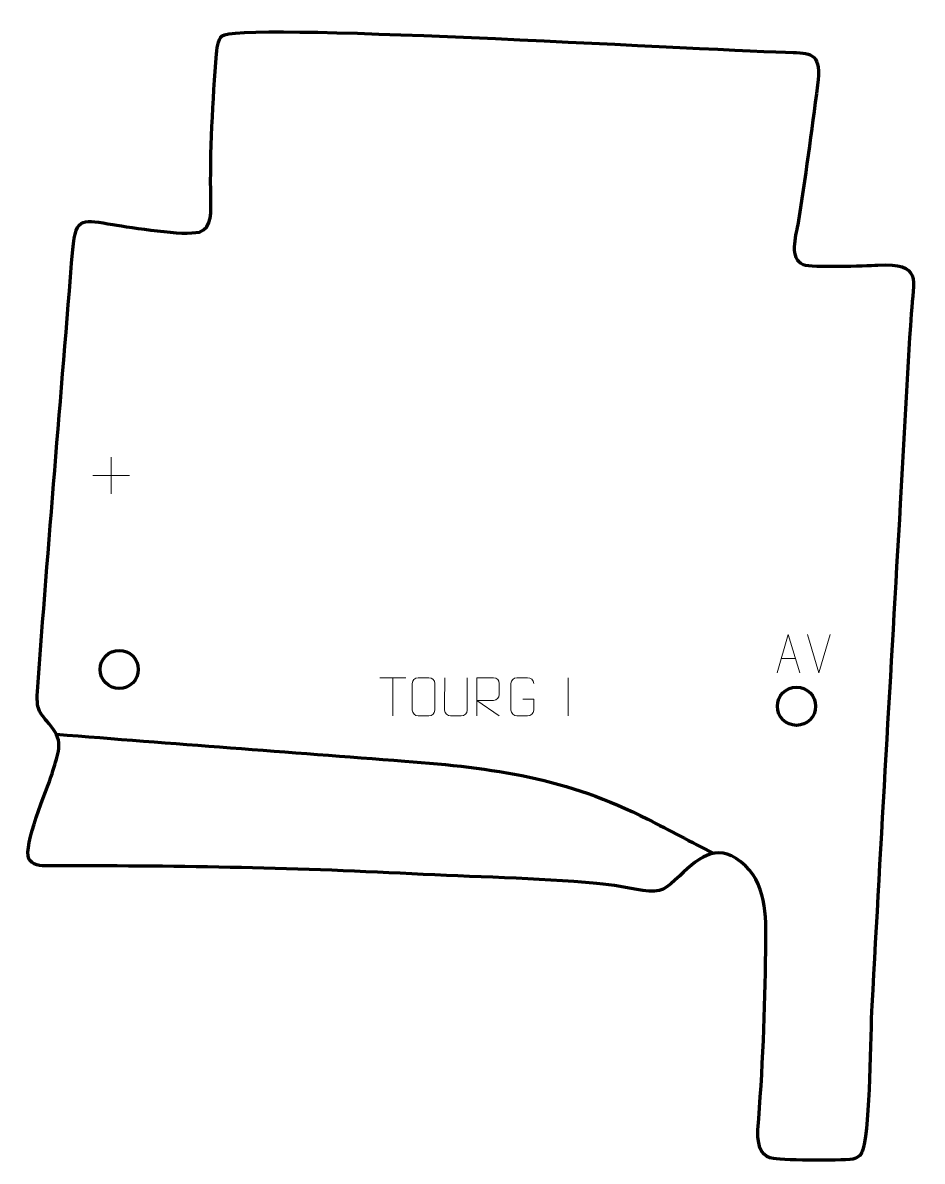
# Model space of a CAD drawing. Header units: millimetres. Extents: x -584 to 4, y 64 to 809.
import ezdxf

# ---------------------------------------------------------------- set-up
doc = ezdxf.new("R2010")
doc.units = ezdxf.units.MM
doc.header["$MEASUREMENT"] = 0
doc.layers.add('layer 1', color=7, linetype='Continuous')
doc.layers.add('layer 2', color=7, linetype='Continuous')

msp = doc.modelspace()

# ---------------------------------------------------------------- linework, layer by layer
at = {"layer": 'layer 1', "color": 250, "lineweight": 9}
for points in [[(-526.3139, 524.6591), (-526.3139, 524.6591), (-526.3139, 500.6812), (-526.3139, 500.6812)], [(-538.3028, 512.6701), (-538.3028, 512.6701), (-514.3249, 512.6701), (-514.3249, 512.6701)], [(-63.4934, 383.7694), (-63.4934, 383.7694), (-70.8152, 408.723), (-70.8152, 408.723)], [(-56.1715, 408.723), (-56.1715, 408.723), (-63.4933, 383.7694), (-63.4933, 383.7694)], [(-88.1303, 393.0261), (-88.1303, 393.0261), (-78.6346, 393.0261), (-78.6346, 393.0261)], [(-350.5751, 380.4661), (-350.5751, 380.4661), (-333.5879, 380.4661), (-333.5879, 380.4661)], [(-342.0813, 355.5361), (-342.0813, 355.5361), (-342.0813, 380.4896), (-342.0813, 380.4896)], [(-227.4586, 380.5003), (-227.4586, 380.5003), (-227.4586, 355.5262), (-227.4586, 355.5262)]]:
    msp.add_open_spline(points, degree=3, dxfattribs=at)
for points, knots in [([(-90.8529, 383.7767), (-90.8529, 383.7767), (-83.4819, 408.7302), (-83.4819, 408.7302), (-83.4819, 408.7302), (-83.4819, 408.7302), (-75.912, 383.7767), (-75.912, 383.7767)], [0, 0, 0, 0, 0.33333333, 0.33333333, 0.33333333, 0.33333333, 1, 1, 1, 1]), ([(-325.6011, 380.4893), (-323.2754, 380.4893), (-320.9493, 380.4893), (-318.6232, 380.4893), (-318.6232, 380.4893), (-316.6766, 380.5249), (-314.6852, 379.0333), (-314.6585, 376.5957), (-314.6585, 376.5957), (-314.6589, 370.8488), (-314.6589, 365.1015), (-314.6585, 359.3538), (-314.6585, 359.3538), (-314.7983, 357.0304), (-316.4755, 355.5508), (-318.6232, 355.54), (-318.6232, 355.54), (-320.9551, 355.5404), (-323.287, 355.5404), (-325.6185, 355.54), (-325.6185, 355.54), (-327.5435, 355.4346), (-329.5156, 357.3191), (-329.5044, 359.3364), (-329.5044, 359.3364), (-329.5041, 365.1065), (-329.5041, 370.8762), (-329.5044, 376.6455), (-329.5044, 376.6455), (-329.5002, 378.7836), (-327.7535, 380.5028), (-325.6011, 380.4893)], [0, 0, 0, 0, 0.11111111, 0.11111111, 0.11111111, 0.11111111, 0.22222222, 0.22222222, 0.22222222, 0.22222222, 0.33333333, 0.33333333, 0.33333333, 0.33333333, 0.44444444, 0.44444444, 0.44444444, 0.44444444, 0.55555556, 0.55555556, 0.55555556, 0.55555556, 0.66666667, 0.66666667, 0.66666667, 0.66666667, 0.77777778, 0.77777778, 0.77777778, 0.77777778, 1, 1, 1, 1]), ([(-293.5757, 380.4935), (-293.5761, 374.954), (-293.4803, 364.7522), (-293.4799, 359.2118), (-293.4799, 359.2118), (-293.6197, 356.9723), (-295.2969, 355.5461), (-297.4446, 355.5356), (-297.4446, 355.5356), (-299.7765, 355.536), (-302.1084, 355.536), (-304.4399, 355.5356), (-304.4399, 355.5356), (-306.3649, 355.4341), (-308.337, 357.2506), (-308.3258, 359.1951), (-308.3258, 359.1951), (-308.3255, 364.757), (-308.2301, 374.9324), (-308.2305, 380.4935)], [0, 0, 0, 0, 0.16666667, 0.16666667, 0.16666667, 0.16666667, 0.33333333, 0.33333333, 0.33333333, 0.33333333, 0.5, 0.5, 0.5, 0.5, 0.66666667, 0.66666667, 0.66666667, 0.66666667, 1, 1, 1, 1]), ([(-287.1731, 355.5398), (-287.1731, 355.5398), (-287.1731, 380.4933), (-287.1731, 380.4933), (-287.1731, 380.4933), (-283.5783, 380.4933), (-279.9828, 380.4933), (-276.3876, 380.4933), (-276.3876, 380.4933), (-274.0623, 380.4556), (-272.505, 378.9656), (-272.5091, 376.5992), (-272.5091, 376.5992), (-272.5095, 374.5637), (-272.5095, 371.5043), (-272.5091, 369.4683), (-272.5091, 369.4683), (-272.5156, 367.5928), (-274.3279, 365.651), (-276.3374, 365.6319), (-276.3374, 365.6319), (-276.3374, 365.6319), (-287.1731, 365.6319), (-287.1731, 365.6319), (-287.1731, 365.6319), (-287.1731, 365.6319), (-272.5184, 355.5398), (-272.5184, 355.5398)], [0, 0, 0, 0, 0.125, 0.125, 0.125, 0.125, 0.25, 0.25, 0.25, 0.25, 0.375, 0.375, 0.375, 0.375, 0.5, 0.5, 0.5, 0.5, 0.625, 0.625, 0.625, 0.625, 0.75, 0.75, 0.75, 0.75, 1, 1, 1, 1]), ([(-257.2037, 366.5222), (-257.2037, 366.5222), (-250.0356, 366.5222), (-250.0356, 366.5222), (-250.0356, 366.5222), (-250.0356, 366.5222), (-250.0356, 359.3541), (-250.0356, 359.3541), (-250.0356, 359.3541), (-250.1753, 357.0307), (-251.8525, 355.5511), (-254.0003, 355.5403), (-254.0003, 355.5403), (-256.3321, 355.5407), (-258.6641, 355.5407), (-260.9956, 355.5403), (-260.9956, 355.5403), (-262.9205, 355.4349), (-264.8927, 357.3194), (-264.8815, 359.3367), (-264.8815, 359.3367), (-264.8811, 365.1068), (-264.8811, 370.8765), (-264.8815, 376.6458), (-264.8815, 376.6458), (-264.8773, 378.7839), (-263.1305, 380.5031), (-260.9782, 380.4897), (-260.9782, 380.4897), (-258.6525, 380.4897), (-256.3264, 380.4897), (-254.0003, 380.4897), (-254.0003, 380.4897), (-252.0536, 380.5251), (-250.0622, 379.0336), (-250.0356, 376.5959)], [0, 0, 0, 0, 0.1, 0.1, 0.1, 0.1, 0.2, 0.2, 0.2, 0.2, 0.3, 0.3, 0.3, 0.3, 0.4, 0.4, 0.4, 0.4, 0.5, 0.5, 0.5, 0.5, 0.6, 0.6, 0.6, 0.6, 0.7, 0.7, 0.7, 0.7, 0.8, 0.8, 0.8, 0.8, 1, 1, 1, 1])]:
    msp.add_open_spline(points, degree=3, knots=knots, dxfattribs=at)
at = {"layer": 'layer 1', "color": 142, "lineweight": 158}
msp.add_open_spline([(-562.3085, 343.562), (-486.3177, 337.4387), (-410.3842, 331.8398), (-334.389, 325.9728), (-334.389, 325.9728), (-276.245, 321.4839), (-228.1488, 314.9561), (-175.4503, 287.9475), (-175.4503, 287.9475), (-161.1444, 280.6155), (-146.9425, 273.0814), (-132.6468, 265.7276)], degree=3, knots=[0, 0, 0, 0, 0.25, 0.25, 0.25, 0.25, 0.5, 0.5, 0.5, 0.5, 1, 1, 1, 1], dxfattribs=at)
at = {"layer": 'layer 2', "color": 142, "lineweight": 200}
for centre in [(-521.1614, 385.8931), (-78.1165, 361.8159)]:
    msp.add_ellipse(centre, major_axis=(0, 12.5), ratio=1, dxfattribs=at)
at = {"layer": 'layer 2', "color": 242, "lineweight": 158}
msp.add_open_spline([(-574.671, 371.4996), (-575.5329, 356.361), (-572.0806, 357.4714), (-564.2751, 346.8), (-564.2751, 346.8), (-557.0374, 336.9048), (-562.188, 328.3724), (-565.1149, 317.6272), (-565.1149, 317.6272), (-568.3245, 307.3681), (-584.24, 270.2404), (-580.2172, 262.088), (-580.2172, 262.088), (-578.0723, 257.7414), (-573.2135, 257.3808), (-566.8057, 257.3957), (-566.8057, 257.3957), (-487.6398, 257.5793), (-409.8642, 256.3436), (-329.8313, 252.1708), (-329.8313, 252.1708), (-289.6918, 250.078), (-248.6081, 249.4787), (-208.6244, 245.9349), (-208.6244, 245.9349), (-197.6017, 244.9579), (-189.3514, 243.1066), (-178.6829, 241.2742), (-178.6829, 241.2742), (-166.3733, 239.3415), (-163.4801, 242.4391), (-154.5209, 250.9432), (-154.5209, 250.9432), (-140.5902, 264.1663), (-128.4378, 273.5157), (-111.4679, 257.3609), (-111.4679, 257.3609), (-96.6362, 243.2416), (-98.0555, 220.6252), (-98.2787, 201.8521), (-98.2787, 201.8521), (-98.6702, 163.5709), (-100.2115, 122.6389), (-103.4153, 84.6785), (-103.4153, 84.6785), (-103.617, 71.0232), (-99.8305, 66.9932), (-93.0707, 65.9092), (-93.0707, 65.9092), (-85.6015, 64.7115), (-44.5911, 64.1929), (-40.0567, 65.9222), (-40.0567, 65.9222), (-35.7998, 67.5454), (-35.5158, 69.2247), (-34.312, 73.3044), (-34.312, 73.3044), (-30.0528, 87.7397), (-29.8847, 147.5952), (-28.8511, 166.1044), (-28.8511, 166.1044), (-22.8314, 275.46), (-16.568, 384.7923), (-10.2512, 494.1312), (-10.2512, 494.1312), (-7.8678, 535.4541), (-6.0139, 577.1718), (-3.0792, 618.4155), (-3.0792, 618.4155), (-1.4466, 641.3608), (4.1252, 651.8286), (-24.938, 650.3427), (-24.938, 650.3427), (-33.164, 649.972), (-68.1203, 648.6945), (-73.6664, 650.7988), (-73.6664, 650.7988), (-83.4123, 654.4964), (-78.6294, 668.9926), (-77.34, 676.825), (-77.34, 676.825), (-72.3654, 707.0434), (-68.3852, 737.7055), (-64.3379, 768.0926), (-64.3379, 768.0926), (-61.6856, 788.0602), (-67.8018, 789.2496), (-80.361, 789.4851), (-80.361, 789.4851), (-125.4244, 790.3301), (-430.2958, 808.9152), (-452.3297, 801.0061), (-452.3297, 801.0061), (-456.4553, 799.5252), (-457.0162, 794.1154), (-457.4824, 788.5432), (-457.4824, 788.5432), (-459.9767, 758.7338), (-461.7804, 723.4102), (-461.2489, 693.8988), (-461.2489, 693.8988), (-461.1152, 686.4756), (-460.1393, 674.6756), (-468.721, 672.0345), (-468.721, 672.0345), (-479.126, 669.3495), (-512.8828, 674.9789), (-525.2466, 676.9407), (-525.2466, 676.9407), (-543.9665, 679.9111), (-549.7158, 683.042), (-551.5309, 660.6636), (-551.5309, 660.6636), (-559.3523, 564.2339), (-567.4644, 468.0245), (-574.671, 371.4996)], degree=3, knots=[0, 0, 0, 0, 0.03333333, 0.03333333, 0.03333333, 0.03333333, 0.06666667, 0.06666667, 0.06666667, 0.06666667, 0.1, 0.1, 0.1, 0.1, 0.13333333, 0.13333333, 0.13333333, 0.13333333, 0.16666667, 0.16666667, 0.16666667, 0.16666667, 0.2, 0.2, 0.2, 0.2, 0.23333333, 0.23333333, 0.23333333, 0.23333333, 0.26666667, 0.26666667, 0.26666667, 0.26666667, 0.3, 0.3, 0.3, 0.3, 0.33333333, 0.33333333, 0.33333333, 0.33333333, 0.36666667, 0.36666667, 0.36666667, 0.36666667, 0.4, 0.4, 0.4, 0.4, 0.43333333, 0.43333333, 0.43333333, 0.43333333, 0.46666667, 0.46666667, 0.46666667, 0.46666667, 0.5, 0.5, 0.5, 0.5, 0.53333333, 0.53333333, 0.53333333, 0.53333333, 0.56666667, 0.56666667, 0.56666667, 0.56666667, 0.6, 0.6, 0.6, 0.6, 0.63333333, 0.63333333, 0.63333333, 0.63333333, 0.66666667, 0.66666667, 0.66666667, 0.66666667, 0.7, 0.7, 0.7, 0.7, 0.73333333, 0.73333333, 0.73333333, 0.73333333, 0.76666667, 0.76666667, 0.76666667, 0.76666667, 0.8, 0.8, 0.8, 0.8, 0.83333333, 0.83333333, 0.83333333, 0.83333333, 0.86666667, 0.86666667, 0.86666667, 0.86666667, 0.9, 0.9, 0.9, 0.9, 0.93333333, 0.93333333, 0.93333333, 0.93333333, 1, 1, 1, 1], dxfattribs=at)

doc.saveas('drawing.dxf')
